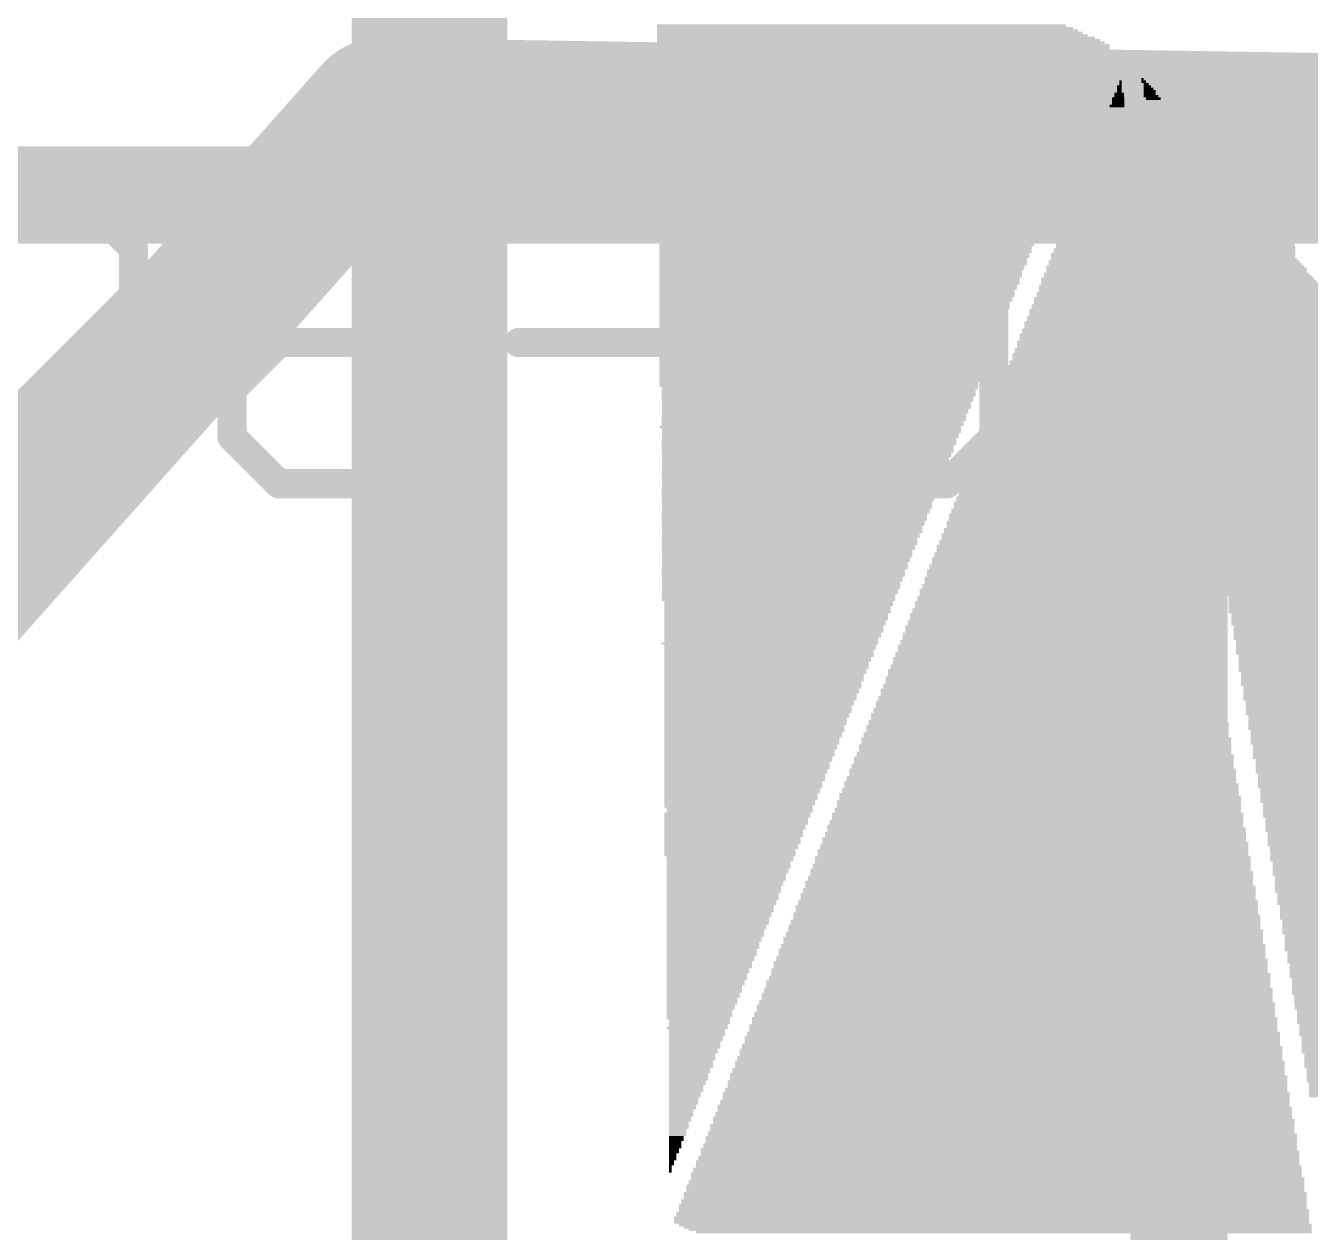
# Model space of a CAD drawing. Extents: x -7.5 to 53.1, y 33.1 to 75.6.
# Drawn here: x 5.169 to 8.522, y 51.822 to 54.972 of the extents above; entities that cross this region are included whole.
import ezdxf

# ---------------------------------------------------------------- set-up
doc = ezdxf.new("R2010")
doc.units = 0
for name, color, linetype in [('1', 22, 'CONTINUOUS'), ('16', 175, 'CONTINUOUS'), ('21', 251, 'CONTINUOUS'), ('22', 2, 'CONTINUOUS'), ('27', 253, 'CONTINUOUS'), ('39', 22, 'CONTINUOUS')]:
    doc.layers.add(name, color=color, linetype=linetype)

# ---------------------------------------------------------------- blocks, each defined once
blk = doc.blocks.new('RECT')
blk.add_solid([(-0.5, -0.5), (0.5, -0.5), (-0.5, 0.5), (0.5, 0.5)])

msp = doc.modelspace()

# ---------------------------------------------------------------- linework, layer by layer
at = {"layer": '1', "const_width": 0.4064}
msp.add_lwpolyline([(6.223, 58.293), (6.223, 51.435)], dxfattribs=at)
at = {"layer": '16', "const_width": 0.4064}
for points in [[(4.064, 52.451), (6.096, 54.737)], [(6.096, 54.737), (13.97, 54.61)]]:
    msp.add_lwpolyline(points, dxfattribs=at)
at = {"layer": '16', "const_width": 0.2032}
for points in [[(6.0976, 54.8386, 1), (6.0944, 54.6354)], [(6.1719, 54.6695, 1), (6.0201, 54.8045)]]:
    msp.add_lwpolyline(points, format="xyb", dxfattribs=at)
at = {"layer": '21', "const_width": 0.254}
for points in [[(8.179, 54.53), (1.379, 54.53)], [(11.279, 54.53), (8.179, 54.53)], [(8.179, 44.53), (8.179, 54.53)]]:
    msp.add_lwpolyline(points, dxfattribs=at)
at = {"layer": '21', "const_width": 0.127}
for points in [[(8.179, 54.5935, 1), (8.179, 54.4665)], [(8.2425, 54.53, 1), (8.1155, 54.53)], [(8.179, 54.4665, 1), (8.179, 54.5935)]]:
    msp.add_lwpolyline(points, format="xyb", dxfattribs=at)
at = {"layer": '27', "const_width": 0.0762}
for points in [[(5.3277, 54.5134), (5.082, 54.5134)], [(5.4506, 54.3906), (5.3277, 54.5134)], [(5.7075, 54.3906), (5.8304, 54.5134)], [(5.8304, 54.5134), (6.0762, 54.5134)], [(6.0762, 54.5134), (6.199, 54.3906)], [(7.2044, 54.3906), (7.3272, 54.5134)], [(7.3272, 54.5134), (7.573, 54.5134)], [(7.573, 54.5134), (7.6959, 54.3906)], [(8.0757, 54.5134), (7.9528, 54.3906)], [(8.3214, 54.5134), (8.0757, 54.5134)], [(8.4443, 54.3906), (8.3214, 54.5134)], [(5.4506, 54.2677), (5.4506, 54.3906)], [(5.7075, 54.2677), (5.7075, 54.3906)], [(6.199, 54.3906), (6.199, 54.2677)], [(7.2044, 53.8991), (7.2044, 54.3906)], [(7.2044, 53.8991), (7.6959, 54.3906)], [(7.6959, 54.3906), (7.6959, 53.8991)], [(8.4443, 54.2677), (8.4443, 54.3906)], [(4.9591, 53.7762), (5.4506, 54.2677)], [(5.8304, 54.1448), (5.7075, 54.2677)], [(6.199, 54.2677), (6.0762, 54.1448)], [(7.9528, 53.7762), (8.4443, 54.2677)], [(5.7075, 54.0219), (5.8304, 54.1448)], [(5.8304, 54.1448), (6.0762, 54.1448)], [(6.0762, 54.1448), (6.199, 54.0219)], [(6.456, 54.1448), (6.9474, 54.1448)], [(5.7075, 53.8991), (5.7075, 54.0219)], [(6.199, 54.0219), (6.199, 53.8991)], [(5.8304, 53.7762), (5.7075, 53.8991)], [(6.199, 53.8991), (6.0762, 53.7762)], [(7.3272, 53.7762), (7.2044, 53.8991)], [(7.6959, 53.8991), (7.573, 53.7762)], [(5.4506, 53.7762), (4.9591, 53.7762)], [(6.0762, 53.7762), (5.8304, 53.7762)], [(7.573, 53.7762), (7.3272, 53.7762)], [(8.4443, 53.7762), (7.9528, 53.7762)]]:
    msp.add_lwpolyline(points, dxfattribs=at)
at = {"layer": '27', "const_width": 0.0381}
for points in [[(5.3412, 54.5269, 1), (5.3143, 54.5)], [(5.3277, 54.4944, 1), (5.3277, 54.5325)], [(5.8304, 54.5325, 1), (5.8304, 54.4944)], [(5.8439, 54.5, 1), (5.8169, 54.5269)], [(6.0896, 54.5269, 1), (6.0627, 54.5)], [(6.0762, 54.4944, 1), (6.0762, 54.5325)], [(7.3272, 54.5325, 1), (7.3272, 54.4944)], [(7.3407, 54.5, 1), (7.3138, 54.5269)], [(7.5865, 54.5269, 1), (7.5595, 54.5)], [(7.573, 54.4944, 1), (7.573, 54.5325)], [(8.0757, 54.5325, 1), (8.0757, 54.4944)], [(8.0891, 54.5, 1), (8.0622, 54.5269)], [(8.3349, 54.5269, 1), (8.3079, 54.5)], [(8.3214, 54.4944, 1), (8.3214, 54.5325)], [(5.4697, 54.3906, 1), (5.4316, 54.3906)], [(5.4371, 54.3771, 1), (5.4641, 54.404)], [(5.7266, 54.3906, 1), (5.6885, 54.3906)], [(5.6941, 54.404, 1), (5.721, 54.3771)], [(6.2181, 54.3906, 1), (6.18, 54.3906)], [(6.1856, 54.3771, 1), (6.2125, 54.404)], [(7.2234, 54.3906, 1), (7.1853, 54.3906)], [(7.1909, 54.404, 1), (7.2178, 54.3771)], [(7.7149, 54.3906, 1), (7.6768, 54.3906)], [(7.7093, 54.3771, 1), (7.6824, 54.404)], [(7.6824, 54.3771, 1), (7.7093, 54.404)], [(7.9393, 54.404, 1), (7.9663, 54.3771)], [(8.4633, 54.3906, 1), (8.4252, 54.3906)], [(8.4308, 54.3771, 1), (8.4577, 54.404)], [(5.4316, 54.2677, 1), (5.4697, 54.2677)], [(5.4641, 54.2542, 1), (5.4371, 54.2812)], [(5.721, 54.2812, 1), (5.6941, 54.2542)], [(5.6885, 54.2677, 1), (5.7266, 54.2677)], [(6.18, 54.2677, 1), (6.2181, 54.2677)], [(6.2125, 54.2542, 1), (6.1856, 54.2812)], [(8.4252, 54.2677, 1), (8.4633, 54.2677)], [(8.4577, 54.2542, 1), (8.4308, 54.2812)], [(5.8304, 54.1639, 1), (5.8304, 54.1258)], [(5.8439, 54.1313, 1), (5.8169, 54.1583)], [(5.8169, 54.1313, 1), (5.8439, 54.1583)], [(6.0896, 54.1583, 1), (6.0627, 54.1313)], [(6.0627, 54.1583, 1), (6.0896, 54.1313)], [(6.0762, 54.1258, 1), (6.0762, 54.1639)], [(6.456, 54.1639, 1), (6.456, 54.1258)], [(6.9474, 54.1258, 1), (6.9474, 54.1639)], [(5.7266, 54.0219, 1), (5.6885, 54.0219)], [(5.6941, 54.0354, 1), (5.721, 54.0085)], [(6.2181, 54.0219, 1), (6.18, 54.0219)], [(6.1856, 54.0085, 1), (6.2125, 54.0354)], [(5.721, 53.9125, 1), (5.6941, 53.8856)], [(5.6885, 53.8991, 1), (5.7266, 53.8991)], [(6.18, 53.8991, 1), (6.2181, 53.8991)], [(6.2125, 53.8856, 1), (6.1856, 53.9125)], [(7.1853, 53.8991, 1), (7.2234, 53.8991)], [(7.2178, 53.9125, 1), (7.1909, 53.8856)], [(7.1909, 53.9125, 1), (7.2178, 53.8856)], [(7.6768, 53.8991, 1), (7.7149, 53.8991)], [(7.7093, 53.8856, 1), (7.6824, 53.9125)], [(5.4506, 53.7572, 1), (5.4506, 53.7953)], [(5.8304, 53.7953, 1), (5.8304, 53.7572)], [(5.8169, 53.7627, 1), (5.8439, 53.7897)], [(6.0627, 53.7897, 1), (6.0896, 53.7627)], [(6.0762, 53.7572, 1), (6.0762, 53.7953)], [(7.3272, 53.7953, 1), (7.3272, 53.7572)], [(7.3138, 53.7627, 1), (7.3407, 53.7897)], [(7.5595, 53.7897, 1), (7.5865, 53.7627)], [(7.573, 53.7572, 1), (7.573, 53.7953)], [(7.9528, 53.7953, 1), (7.9528, 53.7572)], [(7.9393, 53.7897, 1), (7.9663, 53.7627)], [(8.4443, 53.7572, 1), (8.4443, 53.7953)]]:
    msp.add_lwpolyline(points, format="xyb", dxfattribs=at)
at = {"layer": '39', "const_width": 0.254}
msp.add_lwpolyline([(1.279, 54.53), (11.179, 54.53)], dxfattribs=at)

# ---------------------------------------------------------------- block references
at = {"layer": '22', "yscale": 0.0064}
for p, xscale in [((7.3501, 54.9719), 1.0668), ((7.366, 54.9593), 1.0986), ((7.3723, 54.9529), 1.1113), ((7.3787, 54.9466), 1.124), ((7.3597, 54.9656), 1.0858), ((7.3882, 54.9402), 1.143), ((7.3946, 54.9338), 1.1557), ((7.4009, 54.9275), 1.1684), ((7.4073, 54.9212), 1.1811), ((7.4073, 54.9148), 1.1811), ((7.4073, 54.9085), 1.1811), ((7.4073, 54.9021), 1.1811), ((7.4041, 54.8957), 1.1747), ((7.4041, 54.8894), 1.1747), ((7.4041, 54.8831), 1.1747), ((7.4009, 54.8767), 1.1684), ((7.4009, 54.8704), 1.1684), ((7.3978, 54.864), 1.1621), ((7.3978, 54.8576), 1.1621), ((7.3978, 54.8513), 1.1621), ((7.3946, 54.845), 1.1557), ((7.3946, 54.8386), 1.1557), ((7.3914, 54.8323), 1.1494), ((7.3914, 54.8259), 1.1494), ((7.3914, 54.8195), 1.1494), ((7.3882, 54.8132), 1.143), ((8.0232, 54.8132), 0.0127), ((8.0264, 54.8259), 0.0064), ((8.0264, 54.8195), 0.0064), ((8.0836, 54.8323), 0.0064), ((8.0867, 54.8259), 0.0127), ((8.0962, 54.8132), 0.0191), ((8.0931, 54.8195), 0.0127), ((7.3882, 54.8069), 1.143), ((7.3819, 54.7814), 1.1303), ((7.3819, 54.7751), 1.1303), ((7.3851, 54.8005), 1.1367), ((7.3851, 54.7942), 1.1367), ((7.3851, 54.7878), 1.1367), ((8.0201, 54.7814), 0.0318), ((8.0201, 54.7751), 0.0318), ((8.0232, 54.7942), 0.0254), ((8.0232, 54.7878), 0.0254), ((8.0232, 54.8069), 0.0127), ((8.0232, 54.8005), 0.0127), ((8.0994, 54.8069), 0.0254), ((8.1026, 54.8005), 0.0318), ((8.1026, 54.7942), 0.0318), ((8.1058, 54.7878), 0.0381), ((8.1121, 54.7814), 0.0381), ((8.1153, 54.7751), 0.0445), ((7.3787, 54.7688), 1.124), ((7.3787, 54.7624), 1.124), ((7.3787, 54.7561), 1.124), ((7.3755, 54.7497), 1.1176), ((7.3755, 54.7433), 1.1176), ((8.0169, 54.7433), 0.0508), ((8.0169, 54.7624), 0.0381), ((8.0201, 54.7561), 0.0445), ((8.0201, 54.7497), 0.0445), ((8.0201, 54.7688), 0.0318), ((8.1248, 54.7497), 0.0635), ((8.1185, 54.7688), 0.0508), ((8.1217, 54.7624), 0.0571), ((8.1217, 54.7561), 0.0571), ((8.1312, 54.7433), 0.0635), ((7.3755, 54.737), 1.1176), ((7.3723, 54.7307), 1.1113), ((7.3723, 54.7243), 1.1113), ((7.3692, 54.718), 1.1049), ((7.3692, 54.7116), 1.1049), ((8.0137, 54.7116), 0.0699), ((8.0137, 54.7307), 0.0571), ((8.0137, 54.7243), 0.0571), ((8.0169, 54.718), 0.0635), ((8.0169, 54.737), 0.0508), ((8.1343, 54.737), 0.0699), ((8.1375, 54.7307), 0.0762), ((8.1407, 54.7243), 0.0825), ((8.1439, 54.718), 0.0889), ((8.1439, 54.7116), 0.0889), ((7.3692, 54.7052), 1.1049), ((7.366, 54.6989), 1.0986), ((7.366, 54.6926), 1.0986), ((7.3628, 54.6862), 1.0922), ((7.3628, 54.6799), 1.0922), ((7.3628, 54.6735), 1.0922), ((8.0105, 54.6799), 0.0889), ((8.0105, 54.6735), 0.0889), ((8.0105, 54.6989), 0.0762), ((8.0105, 54.6926), 0.0762), ((8.0105, 54.6862), 0.0762), ((8.0137, 54.7052), 0.0699), ((8.1471, 54.7052), 0.0953), ((8.1534, 54.6989), 0.0953), ((8.1566, 54.6926), 0.1016), ((8.1598, 54.6862), 0.108), ((8.1629, 54.6799), 0.1143), ((8.1661, 54.6735), 0.1207), ((7.3565, 54.6545), 1.0795), ((7.3565, 54.6481), 1.0795), ((7.3565, 54.6418), 1.0795), ((7.3597, 54.6671), 1.0858), ((7.3597, 54.6608), 1.0858), ((8.0042, 54.6481), 0.1016), ((8.0042, 54.6418), 0.1016), ((8.0074, 54.6671), 0.0953), ((8.0074, 54.6608), 0.0953), ((8.0074, 54.6545), 0.0953), ((8.1661, 54.6671), 0.1207), ((8.1724, 54.6608), 0.1207), ((8.1756, 54.6545), 0.127), ((8.182, 54.6418), 0.1397), ((8.1788, 54.6481), 0.1333), ((7.3533, 54.6354), 1.0732), ((7.3533, 54.629), 1.0732), ((7.3501, 54.6227), 1.0668), ((7.3501, 54.6164), 1.0668), ((7.3501, 54.61), 1.0668), ((8.001, 54.6164), 0.1207), ((8.001, 54.61), 0.1207), ((8.0042, 54.6354), 0.1143), ((8.0042, 54.629), 0.1143), ((8.0042, 54.6227), 0.1143), ((8.1852, 54.6354), 0.1461), ((8.1883, 54.629), 0.1524), ((8.1915, 54.6227), 0.1461), ((8.1947, 54.6164), 0.1524), ((8.1979, 54.61), 0.1588), ((7.3438, 54.5846), 1.0541), ((7.3438, 54.5783), 1.0541), ((7.347, 54.6037), 1.0605), ((7.347, 54.5973), 1.0605), ((7.347, 54.5909), 1.0605), ((7.9978, 54.5846), 0.1397), ((7.9978, 54.5783), 0.1397), ((8.001, 54.6037), 0.1333), ((8.001, 54.5973), 0.1333), ((8.001, 54.5909), 0.1333), ((8.2042, 54.5973), 0.1715), ((8.201, 54.6037), 0.1651), ((8.2074, 54.5909), 0.1778), ((8.2105, 54.5846), 0.1715), ((8.2137, 54.5783), 0.1778), ((7.3406, 54.5719), 1.0477), ((7.3374, 54.5465), 1.0414), ((7.3342, 54.5402), 1.0351), ((7.3438, 54.5656), 1.0414), ((7.3438, 54.5592), 1.0414), ((7.3406, 54.5528), 1.0351), ((7.9947, 54.5528), 0.1588), ((7.9947, 54.5465), 0.1588), ((7.9947, 54.5402), 0.1588), ((7.9978, 54.5656), 0.1524), ((7.9978, 54.5592), 0.1524), ((7.9978, 54.5719), 0.1397), ((8.2169, 54.5719), 0.1842), ((8.2264, 54.5528), 0.2032), ((8.2201, 54.5656), 0.1905), ((8.2233, 54.5592), 0.1968), ((8.2328, 54.5465), 0.2032), ((8.2328, 54.5402), 0.2032), ((7.3342, 54.5338), 1.0351), ((7.3342, 54.5275), 1.0351), ((7.3311, 54.5211), 1.0287), ((7.3311, 54.5147), 1.0287), ((7.3279, 54.5084), 1.0224), ((7.9915, 54.5211), 0.1778), ((7.9915, 54.5147), 0.1778), ((7.9915, 54.5084), 0.1778), ((7.9915, 54.5338), 0.1651), ((7.9915, 54.5275), 0.1651), ((8.2391, 54.5275), 0.2159), ((8.2423, 54.5211), 0.2223), ((8.236, 54.5338), 0.2096), ((8.2455, 54.5147), 0.2286), ((8.2518, 54.5084), 0.2286), ((7.3279, 54.5021), 1.0224), ((7.3279, 54.4957), 1.0224), ((7.3247, 54.4894), 1.016), ((7.3247, 54.483), 1.016), ((7.3247, 54.4766), 1.0033), ((7.9851, 54.4894), 0.1905), ((7.9883, 54.483), 0.1968), ((7.9883, 54.4766), 0.1968), ((7.9883, 54.5021), 0.1842), ((7.9883, 54.4957), 0.1842), ((8.2518, 54.5021), 0.2286), ((8.255, 54.4957), 0.235), ((8.2645, 54.4766), 0.254), ((8.2582, 54.4894), 0.2413), ((8.2614, 54.483), 0.2477), ((7.3216, 54.464), 1.0097), ((7.3184, 54.4576), 1.0033), ((7.3247, 54.4703), 1.0033), ((7.3216, 54.4513), 0.997), ((7.3184, 54.4449), 0.9906), ((7.982, 54.4576), 0.2096), ((7.9851, 54.4513), 0.2159), ((7.9851, 54.4449), 0.2159), ((7.9851, 54.4703), 0.2032), ((7.9851, 54.464), 0.2032), ((8.2709, 54.4703), 0.254), ((8.2741, 54.464), 0.2604), ((8.2741, 54.4576), 0.2604), ((8.2772, 54.4513), 0.2667), ((8.2804, 54.4449), 0.2731), ((7.3184, 54.4385), 0.9906), ((7.3184, 54.4322), 0.9906), ((7.3152, 54.4259), 0.9843), ((7.3152, 54.4195), 0.9843), ((7.3152, 54.4132), 0.9843), ((7.312, 54.4068), 0.9779), ((7.9788, 54.4068), 0.2413), ((7.9788, 54.4195), 0.2286), ((7.982, 54.4132), 0.235), ((7.982, 54.4385), 0.2223), ((7.982, 54.4322), 0.2223), ((7.982, 54.4259), 0.2223), ((8.2836, 54.4385), 0.2794), ((8.2899, 54.4322), 0.2794), ((8.2931, 54.4259), 0.2858), ((8.2963, 54.4195), 0.2921), ((8.2963, 54.4132), 0.2921), ((8.2995, 54.4068), 0.2984), ((7.312, 54.4004), 0.9779), ((7.3089, 54.3941), 0.9716), ((7.3089, 54.3878), 0.9716), ((7.3089, 54.3814), 0.9716), ((7.3057, 54.3751), 0.9652), ((7.9724, 54.3751), 0.254), ((7.9756, 54.3878), 0.2477), ((7.9756, 54.3814), 0.2477), ((7.9788, 54.4004), 0.2413), ((7.9788, 54.3941), 0.2413), ((8.3026, 54.4004), 0.3048), ((8.309, 54.3941), 0.3048), ((8.3122, 54.3878), 0.3112), ((8.3153, 54.3814), 0.3175), ((8.3153, 54.3751), 0.3175), ((7.2993, 54.3433), 0.9525), ((7.3057, 54.3687), 0.9652), ((7.3025, 54.3623), 0.9589), ((7.3025, 54.356), 0.9589), ((7.3025, 54.3497), 0.9589), ((7.9693, 54.3433), 0.2731), ((7.9724, 54.356), 0.2667), ((7.9724, 54.3497), 0.2667), ((7.9756, 54.3687), 0.2604), ((7.9756, 54.3623), 0.2604), ((8.3185, 54.3687), 0.3239), ((8.3217, 54.3623), 0.3302), ((8.328, 54.356), 0.3302), ((8.3312, 54.3497), 0.3366), ((8.3344, 54.3433), 0.3429), ((7.2993, 54.337), 0.9525), ((7.2961, 54.3306), 0.9462), ((7.2961, 54.3242), 0.9462), ((7.2961, 54.3179), 0.9462), ((7.293, 54.3116), 0.9398), ((7.293, 54.3052), 0.9398), ((7.9661, 54.3116), 0.2921), ((7.9661, 54.3052), 0.2921), ((7.9693, 54.3242), 0.2858), ((7.9693, 54.3179), 0.2858), ((7.9693, 54.337), 0.2731), ((7.9724, 54.3306), 0.2794), ((8.3407, 54.3242), 0.3556), ((8.3376, 54.337), 0.3493), ((8.3376, 54.3306), 0.3493), ((8.3534, 54.3052), 0.3683), ((8.3471, 54.3179), 0.3556), ((8.3503, 54.3116), 0.3619), ((7.2898, 54.2925), 0.9335), ((7.2898, 54.2861), 0.9335), ((7.293, 54.2989), 0.9398), ((7.2866, 54.2798), 0.9271), ((7.2866, 54.2735), 0.9271), ((7.9629, 54.2735), 0.3112), ((7.9661, 54.2925), 0.3048), ((7.9661, 54.2861), 0.3048), ((7.9661, 54.2798), 0.3048), ((7.9661, 54.2989), 0.2921), ((8.3566, 54.2989), 0.3747), ((8.3566, 54.2925), 0.3747), ((8.3598, 54.2861), 0.381), ((8.3661, 54.2798), 0.381), ((8.3693, 54.2735), 0.3874), ((7.2866, 54.2671), 0.9271), ((7.2835, 54.2608), 0.9208), ((7.2835, 54.2544), 0.9208), ((7.2803, 54.248), 0.9144), ((7.2803, 54.2417), 0.9144), ((7.9597, 54.2417), 0.3302), ((7.9597, 54.2608), 0.3175), ((7.9629, 54.2544), 0.3239), ((7.9629, 54.248), 0.3239), ((7.9629, 54.2671), 0.3112), ((8.3788, 54.2544), 0.4064), ((8.3788, 54.248), 0.4064), ((8.3725, 54.2671), 0.3937), ((8.3757, 54.2608), 0.4001), ((8.3852, 54.2417), 0.4064), ((7.2803, 54.2354), 0.9144), ((7.2771, 54.229), 0.9081), ((7.2771, 54.2227), 0.9081), ((7.2739, 54.2163), 0.9017), ((7.2739, 54.2099), 0.9017), ((7.9566, 54.2099), 0.3493), ((7.9597, 54.2163), 0.3429), ((7.9566, 54.229), 0.3366), ((7.9566, 54.2227), 0.3366), ((7.9597, 54.2354), 0.3302), ((8.401, 54.2099), 0.4382), ((8.3884, 54.2354), 0.4128), ((8.3915, 54.229), 0.4191), ((8.3947, 54.2227), 0.4254), ((8.3979, 54.2163), 0.4318), ((7.2739, 54.2036), 0.9017), ((7.2708, 54.1973), 0.8954), ((7.2708, 54.1909), 0.8954), ((7.2676, 54.1846), 0.889), ((7.2676, 54.1782), 0.889), ((7.2676, 54.1718), 0.889), ((7.9534, 54.1782), 0.3683), ((7.9534, 54.1718), 0.3683), ((7.9534, 54.1973), 0.3556), ((7.9534, 54.1909), 0.3556), ((7.9534, 54.1846), 0.3556), ((7.9566, 54.2036), 0.3493), ((8.4042, 54.2036), 0.4318), ((8.4074, 54.1973), 0.4382), ((8.4106, 54.1909), 0.4445), ((8.4138, 54.1846), 0.4509), ((8.4169, 54.1782), 0.4572), ((8.4201, 54.1718), 0.4636), ((7.2612, 54.1465), 0.8763), ((7.2612, 54.1401), 0.8763), ((7.2644, 54.1655), 0.8827), ((7.2644, 54.1592), 0.8827), ((7.2644, 54.1528), 0.8827), ((7.947, 54.1465), 0.381), ((7.9502, 54.1401), 0.3874), ((7.9502, 54.1655), 0.3747), ((7.9502, 54.1592), 0.3747), ((7.9502, 54.1528), 0.3747), ((8.4233, 54.1655), 0.4572), ((8.4265, 54.1592), 0.4636), ((8.4296, 54.1528), 0.4699), ((8.4328, 54.1465), 0.4763), ((8.436, 54.1401), 0.4826), ((7.2581, 54.1337), 0.87), ((7.2581, 54.1274), 0.87), ((7.2581, 54.1211), 0.87), ((7.2549, 54.1147), 0.8636), ((7.2549, 54.1084), 0.8636), ((7.9439, 54.1147), 0.4001), ((7.9439, 54.1084), 0.4001), ((7.947, 54.1274), 0.3937), ((7.947, 54.1211), 0.3937), ((7.9502, 54.1337), 0.3874), ((8.4391, 54.1337), 0.4889), ((8.4455, 54.1274), 0.4889), ((8.4455, 54.1211), 0.4889), ((8.4487, 54.1147), 0.4953), ((8.4519, 54.1084), 0.5017), ((7.2517, 54.102), 0.8573), ((7.2517, 54.0956), 0.8573), ((7.2517, 54.0893), 0.8573), ((7.2485, 54.083), 0.8509), ((7.2485, 54.0766), 0.8509), ((7.2454, 54.0703), 0.8446), ((7.9407, 54.083), 0.4191), ((7.9407, 54.0766), 0.4191), ((7.9407, 54.0703), 0.4191), ((7.9439, 54.0956), 0.4128), ((7.9439, 54.0893), 0.4128), ((7.947, 54.102), 0.4064), ((8.455, 54.102), 0.508), ((8.4582, 54.0956), 0.5143), ((8.4677, 54.083), 0.5207), ((8.4677, 54.0766), 0.5207), ((8.4709, 54.0703), 0.5271), ((8.4646, 54.0893), 0.5143), ((7.2454, 54.0639), 0.8446), ((7.2454, 54.0575), 0.8446), ((7.2422, 54.0512), 0.8382), ((7.2422, 54.0449), 0.8382), ((7.239, 54.0385), 0.8319), ((7.9375, 54.0512), 0.4382), ((7.9375, 54.0449), 0.4382), ((7.9375, 54.0385), 0.4382), ((7.9407, 54.0639), 0.4318), ((7.9407, 54.0575), 0.4318), ((8.4772, 54.0575), 0.5398), ((8.4741, 54.0639), 0.5334), ((8.4836, 54.0512), 0.5398), ((8.4868, 54.0449), 0.5461), ((8.4868, 54.0385), 0.5461), ((7.239, 54.0322), 0.8319), ((7.239, 54.0194), 0.8192), ((7.239, 54.0131), 0.8192), ((7.239, 54.0068), 0.8192), ((7.2422, 54.0258), 0.8255), ((7.9343, 54.0194), 0.4572), ((7.9343, 54.0131), 0.4572), ((7.9343, 54.0068), 0.4572), ((7.9375, 54.0258), 0.4509), ((7.9343, 54.0322), 0.4445), ((8.4931, 54.0258), 0.5588), ((8.4963, 54.0194), 0.5652), ((8.49, 54.0322), 0.5524), ((8.5027, 54.0131), 0.5652), ((8.5058, 54.0068), 0.5715), ((7.2358, 54.0004), 0.8128), ((7.2358, 53.9941), 0.8128), ((7.2327, 53.9877), 0.8065), ((7.2327, 53.9813), 0.8065), ((7.2327, 53.975), 0.8065), ((7.9312, 53.9877), 0.4763), ((7.9312, 53.9813), 0.4763), ((7.9312, 53.975), 0.4763), ((7.9312, 54.0004), 0.4636), ((7.9312, 53.9941), 0.4636), ((8.5153, 53.9813), 0.5906), ((8.509, 54.0004), 0.5778), ((8.509, 53.9941), 0.5778), ((8.5122, 53.9877), 0.5842), ((8.5217, 53.975), 0.5906), ((7.2295, 53.9687), 0.8001), ((7.2295, 53.9623), 0.8001), ((7.2263, 53.956), 0.7938), ((7.2263, 53.9496), 0.7938), ((7.2263, 53.9432), 0.7938), ((7.2231, 53.9369), 0.7874), ((7.9248, 53.9369), 0.5017), ((7.928, 53.9496), 0.4953), ((7.928, 53.9432), 0.4953), ((7.928, 53.9687), 0.4826), ((7.928, 53.9623), 0.4826), ((7.928, 53.956), 0.4826), ((8.5249, 53.9687), 0.5969), ((8.5281, 53.9623), 0.6033), ((8.5312, 53.956), 0.6096), ((8.5312, 53.9496), 0.6096), ((8.5344, 53.9432), 0.6159), ((8.5408, 53.9369), 0.6159), ((7.2168, 53.9242), 0.7874), ((7.2231, 53.9306), 0.7874), ((7.22, 53.9179), 0.7811), ((7.22, 53.9115), 0.7811), ((7.2168, 53.9052), 0.7747), ((7.9216, 53.9052), 0.5207), ((7.9216, 53.9179), 0.508), ((7.9248, 53.9115), 0.5143), ((7.9248, 53.9306), 0.5017), ((7.9248, 53.9242), 0.5017), ((8.5534, 53.9052), 0.6413), ((8.5439, 53.9306), 0.6223), ((8.5471, 53.9242), 0.6287), ((8.5503, 53.9179), 0.635), ((8.5503, 53.9115), 0.635), ((7.2136, 53.8925), 0.7684), ((7.2136, 53.8861), 0.7684), ((7.2136, 53.8798), 0.7684), ((7.2104, 53.8734), 0.762), ((7.2168, 53.8988), 0.7747), ((7.9184, 53.8734), 0.5398), ((7.9184, 53.8861), 0.5271), ((7.9184, 53.8798), 0.5271), ((7.9216, 53.8988), 0.5207), ((7.9216, 53.8925), 0.5207), ((8.5598, 53.8988), 0.6413), ((8.5693, 53.8798), 0.6604), ((8.5725, 53.8734), 0.6668), ((8.563, 53.8925), 0.6477), ((8.5662, 53.8861), 0.6541), ((7.2104, 53.8671), 0.762), ((7.2104, 53.8607), 0.762), ((7.2073, 53.8544), 0.7557), ((7.2073, 53.848), 0.7557), ((7.2041, 53.8417), 0.7493), ((7.2041, 53.8353), 0.7493), ((7.9121, 53.8417), 0.5524), ((7.9153, 53.8353), 0.5588), ((7.9153, 53.8544), 0.5461), ((7.9153, 53.848), 0.5461), ((7.9184, 53.8671), 0.5398), ((7.9184, 53.8607), 0.5398), ((8.5725, 53.8671), 0.6668), ((8.582, 53.8544), 0.6731), ((8.5915, 53.8353), 0.6922), ((8.5789, 53.8607), 0.6668), ((8.5852, 53.848), 0.6794), ((8.5884, 53.8417), 0.6858), ((7.2009, 53.8226), 0.7429), ((7.2009, 53.8163), 0.7429), ((7.1977, 53.8099), 0.7366), ((7.1977, 53.8036), 0.7366), ((7.2041, 53.829), 0.7493), ((7.9089, 53.8036), 0.5715), ((7.9121, 53.8226), 0.5652), ((7.9121, 53.8163), 0.5652), ((7.9121, 53.8099), 0.5652), ((7.9153, 53.829), 0.5588), ((8.5915, 53.829), 0.6922), ((8.5979, 53.8226), 0.6922), ((8.6074, 53.8036), 0.7112), ((8.6011, 53.8163), 0.6985), ((8.6043, 53.8099), 0.7049), ((7.1977, 53.7972), 0.7366), ((7.1914, 53.7782), 0.7239), ((7.1914, 53.7718), 0.7239), ((7.1946, 53.7909), 0.7303), ((7.1946, 53.7845), 0.7303), ((7.9058, 53.7718), 0.5906), ((7.9089, 53.7909), 0.5842), ((7.9089, 53.7845), 0.5842), ((7.9089, 53.7782), 0.5842), ((7.9121, 53.7972), 0.5778), ((8.6106, 53.7972), 0.7176), ((8.6138, 53.7909), 0.7239), ((8.617, 53.7845), 0.7176), ((8.6201, 53.7782), 0.7239), ((8.6233, 53.7718), 0.7303), ((7.1914, 53.7655), 0.7239), ((7.1882, 53.7591), 0.7176), ((7.1882, 53.7528), 0.7176), ((7.185, 53.7464), 0.7112), ((7.185, 53.7401), 0.7112), ((7.9026, 53.7401), 0.6096), ((7.9058, 53.7591), 0.6033), ((7.9058, 53.7528), 0.6033), ((7.9058, 53.7464), 0.6033), ((7.9058, 53.7655), 0.5906), ((8.6328, 53.7528), 0.7493), ((8.6265, 53.7655), 0.7366), ((8.6296, 53.7591), 0.7429), ((8.6392, 53.7464), 0.7493), ((8.6392, 53.7401), 0.7493), ((7.185, 53.7337), 0.7112), ((7.1819, 53.7274), 0.7049), ((7.1819, 53.721), 0.7049), ((7.1819, 53.7147), 0.7049), ((7.1787, 53.7083), 0.6985), ((7.1787, 53.702), 0.6985), ((7.8994, 53.7083), 0.6287), ((7.8994, 53.702), 0.6287), ((7.8994, 53.7274), 0.6159), ((7.9026, 53.721), 0.6223), ((7.9026, 53.7147), 0.6223), ((7.9026, 53.7337), 0.6096), ((8.6424, 53.7337), 0.7557), ((8.6455, 53.7274), 0.762), ((8.6487, 53.721), 0.7684), ((8.6519, 53.7147), 0.7747), ((8.6582, 53.7083), 0.7747), ((8.6582, 53.702), 0.7747), ((7.1755, 53.6956), 0.6922), ((7.1755, 53.6893), 0.6922), ((7.1755, 53.6829), 0.6922), ((7.1723, 53.6766), 0.6858), ((7.1723, 53.6702), 0.6858), ((7.8962, 53.6766), 0.6477), ((7.8962, 53.6702), 0.6477), ((7.8962, 53.6956), 0.635), ((7.8962, 53.6893), 0.635), ((7.8994, 53.6829), 0.6413), ((8.6677, 53.6829), 0.7938), ((8.6709, 53.6766), 0.8001), ((8.6614, 53.6956), 0.7811), ((8.6646, 53.6893), 0.7874), ((8.6773, 53.6702), 0.8001), ((7.1692, 53.6639), 0.6794), ((7.1692, 53.6575), 0.6794), ((7.1692, 53.6512), 0.6794), ((7.166, 53.6448), 0.6731), ((7.166, 53.6385), 0.6731), ((7.8931, 53.6448), 0.6668), ((7.8931, 53.6385), 0.6668), ((7.8931, 53.6575), 0.6541), ((7.8931, 53.6512), 0.6541), ((7.8962, 53.6639), 0.6477), ((8.6836, 53.6512), 0.8128), ((8.6868, 53.6448), 0.8192), ((8.69, 53.6385), 0.8255), ((8.6805, 53.6639), 0.8065), ((8.6805, 53.6575), 0.8065), ((7.1628, 53.6321), 0.6668), ((7.1628, 53.6258), 0.6668), ((7.1628, 53.6194), 0.6668), ((7.1596, 53.6131), 0.6604), ((7.1596, 53.6067), 0.6604), ((7.8867, 53.6131), 0.6794), ((7.8899, 53.6067), 0.6858), ((7.8899, 53.6258), 0.6731), ((7.8899, 53.6194), 0.6731), ((7.8931, 53.6321), 0.6668), ((8.6963, 53.6321), 0.8255), ((8.6995, 53.6258), 0.8319), ((8.7058, 53.6067), 0.8446), ((8.7027, 53.6194), 0.8382), ((8.7027, 53.6131), 0.8382), ((7.1533, 53.5813), 0.6477), ((7.1533, 53.575), 0.6477), ((7.1565, 53.6004), 0.6541), ((7.1565, 53.594), 0.6541), ((7.1565, 53.5877), 0.6541), ((7.1501, 53.5686), 0.6413), ((7.8835, 53.5813), 0.6985), ((7.8835, 53.575), 0.6985), ((7.8867, 53.5686), 0.7049), ((7.8867, 53.594), 0.6922), ((7.8867, 53.5877), 0.6922), ((7.8899, 53.6004), 0.6858), ((8.709, 53.6004), 0.8509), ((8.7122, 53.594), 0.8573), ((8.7217, 53.5813), 0.8636), ((8.7249, 53.575), 0.87), ((8.7249, 53.5686), 0.87), ((8.7186, 53.5877), 0.8573), ((7.1469, 53.5496), 0.635), ((7.1469, 53.5432), 0.635), ((7.1469, 53.5369), 0.635), ((7.1501, 53.5623), 0.6413), ((7.1501, 53.5559), 0.6413), ((7.8803, 53.5496), 0.7176), ((7.8803, 53.5432), 0.7176), ((7.8803, 53.5369), 0.7176), ((7.8835, 53.5623), 0.7112), ((7.8835, 53.5559), 0.7112), ((8.7281, 53.5623), 0.8763), ((8.7313, 53.5559), 0.8827), ((8.7439, 53.5369), 0.8954), ((8.7376, 53.5496), 0.8827), ((8.7408, 53.5432), 0.889), ((7.1438, 53.5305), 0.6287), ((7.1438, 53.5242), 0.6287), ((7.1406, 53.5178), 0.6223), ((7.1406, 53.5115), 0.6223), ((7.1406, 53.5051), 0.6223), ((7.8772, 53.5115), 0.7366), ((7.8772, 53.5051), 0.7366), ((7.8803, 53.5305), 0.7303), ((7.8803, 53.5242), 0.7303), ((7.8803, 53.5178), 0.7303), ((8.7439, 53.5305), 0.8954), ((8.7471, 53.5242), 0.9017), ((8.7535, 53.5178), 0.9017), ((8.7567, 53.5115), 0.9081), ((8.7598, 53.5051), 0.9144), ((7.1342, 53.4861), 0.6096), ((7.1342, 53.4797), 0.6096), ((7.1342, 53.4734), 0.6096), ((7.1374, 53.4988), 0.6159), ((7.1374, 53.4924), 0.6159), ((7.1342, 53.467), 0.5969), ((7.8708, 53.467), 0.762), ((7.874, 53.4797), 0.7557), ((7.874, 53.4734), 0.7557), ((7.874, 53.4988), 0.7429), ((7.8772, 53.4924), 0.7493), ((7.8772, 53.4861), 0.7493), ((8.763, 53.4988), 0.9208), ((8.7662, 53.4924), 0.9271), ((8.7662, 53.4861), 0.9271), ((8.7725, 53.4797), 0.9271), ((8.7757, 53.4734), 0.9335), ((8.7789, 53.467), 0.9398), ((7.1342, 53.4607), 0.5969), ((7.1311, 53.4543), 0.5906), ((7.1311, 53.448), 0.5906), ((7.1311, 53.4416), 0.5906), ((7.1279, 53.4353), 0.5842), ((7.8677, 53.4353), 0.7811), ((7.8708, 53.448), 0.7747), ((7.8708, 53.4416), 0.7747), ((7.8708, 53.4607), 0.762), ((7.874, 53.4543), 0.7684), ((8.782, 53.4607), 0.9462), ((8.7852, 53.4543), 0.9525), ((8.7852, 53.448), 0.9525), ((8.7884, 53.4416), 0.9589), ((8.7948, 53.4353), 0.9589), ((7.1215, 53.4035), 0.5715), ((7.1279, 53.4289), 0.5842), ((7.1279, 53.4226), 0.5842), ((7.1247, 53.4162), 0.5778), ((7.1247, 53.4099), 0.5778), ((7.8645, 53.4035), 0.8001), ((7.8677, 53.4162), 0.7938), ((7.8677, 53.4099), 0.7938), ((7.8677, 53.4289), 0.7811), ((7.8677, 53.4226), 0.7811), ((8.7979, 53.4289), 0.9652), ((8.8011, 53.4226), 0.9716), ((8.8043, 53.4162), 0.9779), ((8.8075, 53.4099), 0.9843), ((8.8106, 53.4035), 0.9779), ((7.1215, 53.3972), 0.5715), ((7.1215, 53.3908), 0.5715), ((7.1184, 53.3845), 0.5652), ((7.1184, 53.3781), 0.5652), ((7.1152, 53.3718), 0.5588), ((7.8613, 53.3845), 0.8065), ((7.8613, 53.3781), 0.8065), ((7.8645, 53.3718), 0.8128), ((7.8645, 53.3972), 0.8001), ((7.8645, 53.3908), 0.8001), ((8.8138, 53.3972), 0.9843), ((8.8201, 53.3845), 0.997), ((8.8233, 53.3781), 1.0033), ((8.8265, 53.3718), 1.0097), ((8.817, 53.3908), 0.9906), ((7.112, 53.3591), 0.5652), ((7.1088, 53.34), 0.5461), ((7.1088, 53.3337), 0.5461), ((7.1152, 53.3654), 0.5588), ((7.112, 53.3527), 0.5524), ((7.112, 53.3464), 0.5524), ((7.8581, 53.3337), 0.8382), ((7.8581, 53.3527), 0.8255), ((7.8581, 53.3464), 0.8255), ((7.8581, 53.34), 0.8255), ((7.8613, 53.3654), 0.8192), ((7.8613, 53.3591), 0.8192), ((8.836, 53.3527), 1.016), ((8.8392, 53.3464), 1.0224), ((8.8424, 53.34), 1.0287), ((8.8456, 53.3337), 1.0351), ((8.8297, 53.3654), 1.0033), ((8.8329, 53.3591), 1.0097), ((7.1088, 53.3273), 0.5461), ((7.1057, 53.321), 0.5398), ((7.1057, 53.3146), 0.5398), ((7.1025, 53.3083), 0.5334), ((7.1025, 53.3019), 0.5334), ((7.855, 53.3019), 0.8573), ((7.855, 53.321), 0.8446), ((7.855, 53.3146), 0.8446), ((7.855, 53.3083), 0.8446), ((7.8581, 53.3273), 0.8382), ((8.8519, 53.3273), 1.0351), ((8.8519, 53.321), 1.0351), ((8.8551, 53.3146), 1.0414), ((8.8582, 53.3083), 1.0477), ((8.8614, 53.3019), 1.0541), ((7.0993, 53.2892), 0.5271), ((7.0993, 53.2829), 0.5271), ((7.0961, 53.2765), 0.5207), ((7.0961, 53.2702), 0.5207), ((7.1025, 53.2956), 0.5334), ((7.8486, 53.2702), 0.87), ((7.8518, 53.2892), 0.8636), ((7.8518, 53.2829), 0.8636), ((7.8518, 53.2765), 0.8636), ((7.855, 53.2956), 0.8573), ((8.8646, 53.2956), 1.0605), ((8.8678, 53.2892), 1.0668), ((8.8741, 53.2829), 1.0668), ((8.8741, 53.2765), 1.0668), ((8.8773, 53.2702), 1.0732), ((7.0961, 53.2638), 0.5207), ((7.093, 53.2575), 0.5143), ((7.093, 53.2511), 0.5143), ((7.093, 53.2448), 0.5143), ((7.0898, 53.2384), 0.508), ((7.0898, 53.2321), 0.508), ((7.8454, 53.2384), 0.889), ((7.8454, 53.2321), 0.889), ((7.8486, 53.2511), 0.8827), ((7.8486, 53.2448), 0.8827), ((7.8518, 53.2638), 0.8763), ((7.8518, 53.2575), 0.8763), ((8.8805, 53.2638), 1.0795), ((8.8868, 53.2511), 1.0922), ((8.8837, 53.2575), 1.0858), ((8.8963, 53.2321), 1.0986), ((8.8932, 53.2448), 1.0922), ((8.8932, 53.2384), 1.0922), ((7.0866, 53.2257), 0.5017), ((7.0866, 53.2194), 0.5017), ((7.0866, 53.213), 0.5017), ((7.0834, 53.2067), 0.4953), ((7.0834, 53.2003), 0.4953), ((7.8422, 53.2067), 0.9081), ((7.8422, 53.2003), 0.9081), ((7.8454, 53.2194), 0.9017), ((7.8454, 53.213), 0.9017), ((7.8486, 53.2257), 0.8954), ((8.8995, 53.2257), 1.1049), ((8.9027, 53.2194), 1.1113), ((8.9059, 53.213), 1.1176), ((8.9122, 53.2067), 1.1176), ((8.9154, 53.2003), 1.124), ((7.0771, 53.1749), 0.4826), ((7.0771, 53.1686), 0.4826), ((7.0803, 53.194), 0.4889), ((7.0803, 53.1876), 0.4889), ((7.0803, 53.1813), 0.4889), ((7.8391, 53.1749), 0.9271), ((7.8391, 53.1686), 0.9271), ((7.8422, 53.1813), 0.9208), ((7.8391, 53.1876), 0.9144), ((7.8422, 53.194), 0.9081), ((8.9154, 53.194), 1.124), ((8.9186, 53.1876), 1.1303), ((8.9218, 53.1813), 1.1367), ((8.9249, 53.1749), 1.143), ((8.9313, 53.1686), 1.143), ((7.0739, 53.1622), 0.4763), ((7.0739, 53.1559), 0.4763), ((7.0739, 53.1495), 0.4763), ((7.0707, 53.1432), 0.4699), ((7.0707, 53.1368), 0.4699), ((7.8359, 53.1432), 0.9462), ((7.8359, 53.1368), 0.9462), ((7.8359, 53.1559), 0.9335), ((7.8391, 53.1495), 0.9398), ((7.8391, 53.1622), 0.9271), ((8.9345, 53.1622), 1.1494), ((8.9376, 53.1559), 1.1557), ((8.9376, 53.1495), 1.1557), ((8.9408, 53.1432), 1.1621), ((8.944, 53.1368), 1.1684), ((7.0707, 53.1305), 0.4699), ((7.0676, 53.1241), 0.4636), ((7.0676, 53.1178), 0.4636), ((7.0644, 53.1114), 0.4572), ((7.0644, 53.1051), 0.4572), ((7.0644, 53.0987), 0.4572), ((7.8327, 53.1114), 0.9652), ((7.8327, 53.1051), 0.9652), ((7.8327, 53.0987), 0.9652), ((7.8327, 53.1241), 0.9525), ((7.8327, 53.1178), 0.9525), ((7.8359, 53.1305), 0.9462), ((8.9503, 53.1305), 1.1684), ((8.9535, 53.1241), 1.1747), ((8.9567, 53.1178), 1.1811), ((8.9567, 53.1114), 1.1811), ((8.9599, 53.1051), 1.1875), ((8.963, 53.0987), 1.1938), ((7.0612, 53.0924), 0.4509), ((7.0612, 53.086), 0.4509), ((7.058, 53.0797), 0.4445), ((7.058, 53.0733), 0.4445), ((7.058, 53.067), 0.4445), ((7.8264, 53.0733), 0.9779), ((7.8296, 53.067), 0.9843), ((7.8296, 53.0924), 0.9716), ((7.8296, 53.086), 0.9716), ((7.8296, 53.0797), 0.9716), ((8.9694, 53.0924), 1.1938), ((8.9726, 53.086), 1.2002), ((8.9757, 53.0797), 1.2065), ((8.9789, 53.0733), 1.2128), ((8.9789, 53.067), 1.2128), ((7.0549, 53.0606), 0.4382), ((7.0549, 53.0543), 0.4382), ((7.0517, 53.0479), 0.4318), ((7.0517, 53.0416), 0.4318), ((7.0517, 53.0352), 0.4318), ((7.8232, 53.0416), 0.997), ((7.8232, 53.0352), 0.997), ((7.8264, 53.0606), 0.9906), ((7.8264, 53.0543), 0.9906), ((7.8264, 53.0479), 0.9906), ((8.9821, 53.0606), 1.2192), ((8.9884, 53.0543), 1.2192), ((8.9916, 53.0479), 1.2256), ((8.9948, 53.0416), 1.2319), ((8.998, 53.0352), 1.2383), ((7.0453, 53.0162), 0.4191), ((7.0453, 53.0098), 0.4191), ((7.0453, 53.0035), 0.4191), ((7.0485, 53.0289), 0.4254), ((7.0485, 53.0225), 0.4254), ((7.0422, 52.9971), 0.4128), ((7.8169, 52.9971), 1.0224), ((7.82, 53.0098), 1.016), ((7.82, 53.0035), 1.016), ((7.8232, 53.0289), 1.0097), ((7.8232, 53.0225), 1.0097), ((7.8232, 53.0162), 1.0097), ((9.0011, 53.0289), 1.2446), ((9.0011, 53.0225), 1.2446), ((9.0138, 53.0035), 1.2573), ((9.017, 52.9971), 1.2637), ((9.0075, 53.0162), 1.2446), ((9.0107, 53.0098), 1.251), ((7.0358, 52.9654), 0.4001), ((7.0422, 52.9908), 0.4128), ((7.0422, 52.9844), 0.4128), ((7.039, 52.9781), 0.4064), ((7.039, 52.9717), 0.4064), ((7.8137, 52.9654), 1.0414), ((7.8169, 52.9781), 1.0351), ((7.8169, 52.9717), 1.0351), ((7.82, 52.9908), 1.0287), ((7.82, 52.9844), 1.0287), ((9.0202, 52.9908), 1.27), ((9.0202, 52.9844), 1.27), ((9.0265, 52.9781), 1.27), ((9.0297, 52.9717), 1.2764), ((9.0329, 52.9654), 1.2827), ((7.0358, 52.959), 0.4001), ((7.0358, 52.9527), 0.4001), ((7.0326, 52.9463), 0.3937), ((7.0326, 52.94), 0.3937), ((7.0295, 52.9336), 0.3874), ((7.8137, 52.9463), 1.0541), ((7.8137, 52.94), 1.0541), ((7.8137, 52.9336), 1.0541), ((7.8169, 52.959), 1.0477), ((7.8169, 52.9527), 1.0477), ((9.0361, 52.959), 1.2891), ((9.0392, 52.9527), 1.2954), ((9.0424, 52.9463), 1.3017), ((9.0456, 52.94), 1.2954), ((9.0488, 52.9336), 1.3017), ((7.0231, 52.9019), 0.3747), ((7.0263, 52.9146), 0.381), ((7.0263, 52.9082), 0.381), ((7.0326, 52.9273), 0.381), ((7.0326, 52.9209), 0.381), ((7.8105, 52.9146), 1.0732), ((7.8105, 52.9082), 1.0732), ((7.8105, 52.9019), 1.0732), ((7.8105, 52.9273), 1.0605), ((7.8105, 52.9209), 1.0605), ((9.0519, 52.9273), 1.3081), ((9.0551, 52.9209), 1.3145), ((9.0583, 52.9146), 1.3208), ((9.0615, 52.9082), 1.3272), ((9.0678, 52.9019), 1.3272), ((7.0231, 52.8955), 0.3747), ((7.0231, 52.8892), 0.3747), ((7.0199, 52.8828), 0.3683), ((7.0199, 52.8765), 0.3683), ((7.0168, 52.8701), 0.3619), ((7.0168, 52.8638), 0.3619), ((7.8042, 52.8638), 1.0986), ((7.8073, 52.8765), 1.0922), ((7.8073, 52.8701), 1.0922), ((7.8042, 52.8828), 1.0858), ((7.8073, 52.8955), 1.0795), ((7.8073, 52.8892), 1.0795), ((9.0678, 52.8955), 1.3272), ((9.071, 52.8892), 1.3335), ((9.0773, 52.8765), 1.3462), ((9.0805, 52.8701), 1.3526), ((9.0742, 52.8828), 1.3398), ((9.0869, 52.8638), 1.3526), ((7.0104, 52.832), 0.3493), ((7.0168, 52.8574), 0.3619), ((7.0136, 52.8511), 0.3556), ((7.0136, 52.8447), 0.3556), ((7.0136, 52.8384), 0.3556), ((7.801, 52.832), 1.1176), ((7.801, 52.8511), 1.1049), ((7.801, 52.8447), 1.1049), ((7.8042, 52.8384), 1.1113), ((7.8042, 52.8574), 1.0986), ((9.0932, 52.8447), 1.3653), ((9.0869, 52.8574), 1.3526), ((9.09, 52.8511), 1.3589), ((9.0964, 52.8384), 1.3716), ((9.0996, 52.832), 1.378), ((7.0104, 52.8257), 0.3493), ((7.0072, 52.8193), 0.3429), ((7.0072, 52.813), 0.3429), ((7.0072, 52.8066), 0.3429), ((7.0072, 52.8003), 0.3302), ((7.7978, 52.8003), 1.1367), ((7.7978, 52.8193), 1.124), ((7.7978, 52.813), 1.124), ((7.7978, 52.8066), 1.124), ((7.801, 52.8257), 1.1176), ((9.1059, 52.8257), 1.378), ((9.1059, 52.8193), 1.378), ((9.1091, 52.813), 1.3843), ((9.1123, 52.8066), 1.3907), ((9.1154, 52.8003), 1.397), ((7.0072, 52.7939), 0.3302), ((7.0009, 52.7685), 0.3175), ((7.0041, 52.7876), 0.3239), ((7.0041, 52.7812), 0.3239), ((7.0041, 52.7749), 0.3239), ((7.7915, 52.7685), 1.1494), ((7.7946, 52.7812), 1.143), ((7.7946, 52.7749), 1.143), ((7.7978, 52.7939), 1.1367), ((7.7978, 52.7876), 1.1367), ((9.1186, 52.7939), 1.4034), ((9.1281, 52.7812), 1.4097), ((9.1281, 52.7749), 1.4097), ((9.1313, 52.7685), 1.4161), ((9.125, 52.7876), 1.4034), ((7.0009, 52.7622), 0.3175), ((6.9977, 52.7558), 0.3112), ((6.9977, 52.7495), 0.3112), ((6.9977, 52.7431), 0.3112), ((6.9945, 52.7368), 0.3048), ((6.9945, 52.7304), 0.3048), ((7.7883, 52.7368), 1.1684), ((7.7883, 52.7304), 1.1684), ((7.7915, 52.7495), 1.1621), ((7.7915, 52.7431), 1.1621), ((7.7946, 52.7622), 1.1557), ((7.7946, 52.7558), 1.1557), ((9.1345, 52.7622), 1.4224), ((9.1377, 52.7558), 1.4287), ((9.1504, 52.7368), 1.4415), ((9.1504, 52.7304), 1.4415), ((9.144, 52.7495), 1.4287), ((9.1472, 52.7431), 1.4351), ((6.9914, 52.7241), 0.2984), ((6.9914, 52.7177), 0.2984), ((6.9914, 52.7114), 0.2984), ((6.9882, 52.705), 0.2921), ((6.9882, 52.6987), 0.2921), ((7.7851, 52.705), 1.1875), ((7.7851, 52.6987), 1.1875), ((7.7883, 52.7177), 1.1811), ((7.7883, 52.7114), 1.1811), ((7.7915, 52.7241), 1.1747), ((9.1535, 52.7241), 1.4478), ((9.1567, 52.7177), 1.4542), ((9.1599, 52.7114), 1.4605), ((9.1662, 52.705), 1.4605), ((9.1694, 52.6987), 1.4668), ((6.985, 52.686), 0.2858), ((6.985, 52.6796), 0.2858), ((6.9818, 52.6733), 0.2794), ((6.9818, 52.6669), 0.2794), ((6.9882, 52.6923), 0.2921), ((7.7819, 52.6733), 1.2065), ((7.7819, 52.6669), 1.2065), ((7.7851, 52.686), 1.2002), ((7.7851, 52.6796), 1.2002), ((7.7851, 52.6923), 1.1875), ((9.1726, 52.6923), 1.4732), ((9.1726, 52.686), 1.4732), ((9.1758, 52.6796), 1.4796), ((9.1821, 52.6733), 1.4796), ((9.1853, 52.6669), 1.4859), ((6.9818, 52.6606), 0.2794), ((6.9787, 52.6542), 0.2731), ((6.9787, 52.6479), 0.2731), ((6.9755, 52.6415), 0.2667), ((6.9755, 52.6352), 0.2667), ((6.9755, 52.6288), 0.2667), ((7.7788, 52.6352), 1.2256), ((7.7788, 52.6288), 1.2256), ((7.7819, 52.6479), 1.2192), ((7.7819, 52.6415), 1.2192), ((7.7788, 52.6542), 1.2128), ((7.7819, 52.6606), 1.2065), ((9.1884, 52.6606), 1.4923), ((9.1916, 52.6542), 1.4986), ((9.1948, 52.6479), 1.505), ((9.1948, 52.6415), 1.505), ((9.2012, 52.6352), 1.505), ((9.2043, 52.6288), 1.5113), ((6.9723, 52.6225), 0.2604), ((6.9723, 52.6161), 0.2604), ((6.9691, 52.6098), 0.254), ((6.9691, 52.6034), 0.254), ((6.9691, 52.5971), 0.254), ((7.7756, 52.6034), 1.2446), ((7.7756, 52.5971), 1.2446), ((7.7756, 52.6225), 1.2319), ((7.7756, 52.6161), 1.2319), ((7.7788, 52.6098), 1.2383), ((9.2075, 52.6225), 1.5177), ((9.2107, 52.6161), 1.524), ((9.2139, 52.6098), 1.5304), ((9.2139, 52.6034), 1.5304), ((9.2202, 52.5971), 1.5304), ((6.9628, 52.578), 0.2413), ((6.9628, 52.5717), 0.2413), ((6.9628, 52.5653), 0.2413), ((6.966, 52.5907), 0.2477), ((6.966, 52.5844), 0.2477), ((7.7724, 52.5717), 1.2637), ((7.7724, 52.5653), 1.2637), ((7.7724, 52.5907), 1.251), ((7.7724, 52.5844), 1.251), ((7.7724, 52.578), 1.251), ((9.2234, 52.5907), 1.5367), ((9.2265, 52.5844), 1.5431), ((9.2297, 52.578), 1.5494), ((9.2329, 52.5717), 1.5557), ((9.2361, 52.5653), 1.5621), ((6.9596, 52.559), 0.235), ((6.9596, 52.5526), 0.235), ((6.9596, 52.5463), 0.235), ((6.9564, 52.5399), 0.2286), ((6.9564, 52.5336), 0.2286), ((7.7692, 52.5336), 1.2827), ((7.7661, 52.5399), 1.2764), ((7.7692, 52.559), 1.27), ((7.7692, 52.5526), 1.27), ((7.7692, 52.5463), 1.27), ((9.2361, 52.559), 1.5621), ((9.2424, 52.5526), 1.5621), ((9.2456, 52.5463), 1.5685), ((9.2488, 52.5399), 1.5748), ((9.252, 52.5336), 1.5812), ((6.9533, 52.5272), 0.2223), ((6.9533, 52.5209), 0.2223), ((6.9533, 52.5145), 0.2223), ((6.9469, 52.4955), 0.2096), ((6.9501, 52.5082), 0.2159), ((6.9501, 52.5018), 0.2159), ((7.7629, 52.5082), 1.2954), ((7.7629, 52.5018), 1.2954), ((7.7661, 52.4955), 1.3017), ((7.7661, 52.5272), 1.2891), ((7.7661, 52.5209), 1.2891), ((7.7661, 52.5145), 1.2891), ((9.2551, 52.5272), 1.5875), ((9.2583, 52.5209), 1.5812), ((9.2646, 52.5082), 1.5938), ((9.2678, 52.5018), 1.6002), ((9.271, 52.4955), 1.6066), ((9.2615, 52.5145), 1.5875), ((6.9469, 52.4891), 0.2096), ((6.9469, 52.4828), 0.2096), ((6.9437, 52.4764), 0.2032), ((6.9437, 52.4701), 0.2032), ((6.9405, 52.4637), 0.1968), ((7.7597, 52.4764), 1.3145), ((7.7597, 52.4701), 1.3145), ((7.7597, 52.4637), 1.3145), ((7.7629, 52.4891), 1.3081), ((7.7629, 52.4828), 1.3081), ((9.2742, 52.4891), 1.6129), ((9.2805, 52.4828), 1.6129), ((9.2805, 52.4764), 1.6129), ((9.2837, 52.4701), 1.6193), ((9.2869, 52.4637), 1.6256), ((6.9405, 52.4574), 0.1968), ((6.9405, 52.451), 0.1968), ((6.9342, 52.432), 0.1842), ((6.9374, 52.4447), 0.1905), ((6.9374, 52.4383), 0.1905), ((7.7565, 52.4447), 1.3335), ((7.7565, 52.4383), 1.3335), ((7.7565, 52.432), 1.3335), ((7.7597, 52.4574), 1.3272), ((7.7597, 52.451), 1.3272), ((9.2901, 52.4574), 1.632), ((9.2932, 52.451), 1.6383), ((9.2964, 52.4447), 1.6447), ((9.3027, 52.4383), 1.6447), ((9.3027, 52.432), 1.6447), ((6.9342, 52.4256), 0.1842), ((6.9342, 52.4193), 0.1842), ((6.931, 52.4129), 0.1778), ((6.931, 52.4066), 0.1778), ((6.9279, 52.4002), 0.1715), ((6.9279, 52.3939), 0.1715), ((7.7502, 52.3939), 1.3589), ((7.7534, 52.4129), 1.3526), ((7.7534, 52.4066), 1.3526), ((7.7534, 52.4002), 1.3526), ((7.7565, 52.4193), 1.3462), ((7.7534, 52.4256), 1.3398), ((9.3059, 52.4256), 1.651), ((9.3091, 52.4193), 1.6574), ((9.3123, 52.4129), 1.6637), ((9.3123, 52.4066), 1.6637), ((9.3123, 52.4002), 1.651), ((9.3091, 52.3939), 1.6447), ((6.9247, 52.3812), 0.1651), ((6.9279, 52.3875), 0.1715), ((6.9279, 52.3748), 0.1588), ((6.9279, 52.3685), 0.1588), ((6.9247, 52.3621), 0.1524), ((7.747, 52.3621), 1.378), ((7.7502, 52.3812), 1.3716), ((7.7502, 52.3748), 1.3716), ((7.7502, 52.3685), 1.3716), ((7.7502, 52.3875), 1.3589), ((9.3027, 52.3875), 1.632), ((9.2996, 52.3812), 1.6256), ((9.2964, 52.3748), 1.6193), ((9.2932, 52.3685), 1.6129), ((9.2932, 52.3621), 1.6002), ((6.9215, 52.3558), 0.1588), ((6.9215, 52.3494), 0.1461), ((6.9215, 52.3431), 0.1461), ((6.9215, 52.3367), 0.1461), ((6.9183, 52.3304), 0.1397), ((7.7438, 52.3304), 1.397), ((7.747, 52.3431), 1.3907), ((7.747, 52.3367), 1.3907), ((7.747, 52.3558), 1.378), ((7.747, 52.3494), 1.378), ((9.2869, 52.3494), 1.5875), ((9.2837, 52.3431), 1.5812), ((9.2805, 52.3367), 1.5748), ((9.2901, 52.3558), 1.5938), ((9.2774, 52.3304), 1.5557), ((6.9183, 52.324), 0.1397), ((6.9152, 52.3177), 0.1333), ((6.9152, 52.3113), 0.1333), ((6.9152, 52.305), 0.1333), ((6.912, 52.2986), 0.127), ((7.7407, 52.2986), 1.4161), ((7.7438, 52.305), 1.4097), ((7.7407, 52.3113), 1.4034), ((7.7438, 52.324), 1.397), ((7.7438, 52.3177), 1.397), ((9.2678, 52.3113), 1.5367), ((9.2646, 52.305), 1.5304), ((9.2742, 52.324), 1.5494), ((9.271, 52.3177), 1.5431), ((9.2615, 52.2986), 1.524), ((6.9056, 52.2669), 0.1143), ((6.9056, 52.2605), 0.1143), ((6.912, 52.2923), 0.127), ((6.9088, 52.2859), 0.1207), ((6.9088, 52.2796), 0.1207), ((6.9088, 52.2732), 0.1207), ((7.7375, 52.2669), 1.4351), ((7.7375, 52.2605), 1.4351), ((7.7375, 52.2796), 1.4224), ((7.7375, 52.2732), 1.4224), ((7.7407, 52.2923), 1.4161), ((7.7407, 52.2859), 1.4161), ((9.2583, 52.2923), 1.5177), ((9.2583, 52.2859), 1.505), ((9.2551, 52.2796), 1.4986), ((9.2456, 52.2669), 1.4796), ((9.2424, 52.2605), 1.4732), ((9.252, 52.2732), 1.4923), ((6.9056, 52.2542), 0.1143), ((6.9024, 52.2478), 0.108), ((6.9024, 52.2415), 0.108), ((6.8993, 52.2351), 0.1016), ((6.8993, 52.2288), 0.1016), ((7.7311, 52.2351), 1.4478), ((7.7343, 52.2288), 1.4542), ((7.7343, 52.2478), 1.4415), ((7.7343, 52.2415), 1.4415), ((7.7375, 52.2542), 1.4351), ((9.2393, 52.2542), 1.4668), ((9.2393, 52.2478), 1.4542), ((9.2361, 52.2415), 1.4478), ((9.2329, 52.2351), 1.4415), ((9.2297, 52.2288), 1.4351), ((6.8961, 52.2161), 0.0953), ((6.8961, 52.2097), 0.0953), ((6.8929, 52.2034), 0.0889), ((6.8929, 52.197), 0.0889), ((6.8993, 52.2224), 0.1016), ((7.728, 52.197), 1.4668), ((7.7311, 52.2161), 1.4605), ((7.7311, 52.2097), 1.4605), ((7.7311, 52.2034), 1.4605), ((7.7343, 52.2224), 1.4542), ((9.2265, 52.2224), 1.4287), ((9.2234, 52.2161), 1.4224), ((9.2202, 52.2097), 1.4034), ((9.217, 52.2034), 1.397), ((9.2139, 52.197), 1.3907), ((6.8929, 52.1907), 0.0889), ((6.8866, 52.1716), 0.0762), ((6.8866, 52.1653), 0.0762), ((6.8898, 52.1843), 0.0825), ((6.8898, 52.178), 0.0825), ((7.7248, 52.1653), 1.4859), ((7.728, 52.1843), 1.4796), ((7.728, 52.178), 1.4796), ((7.728, 52.1716), 1.4796), ((7.728, 52.1907), 1.4668), ((9.2107, 52.1907), 1.3843), ((9.2075, 52.1843), 1.378), ((9.2043, 52.178), 1.3716), ((6.8834, 52.1526), 0.0699), ((6.8834, 52.1462), 0.0699), ((6.8866, 52.1589), 0.0762), ((6.8802, 52.1399), 0.0635), ((6.8802, 52.1335), 0.0635), ((6.8802, 52.1272), 0.0635), ((7.7216, 52.1335), 1.505), ((7.7216, 52.1272), 1.505), ((7.7216, 52.1526), 1.4923), ((7.7248, 52.1462), 1.4986), ((7.7248, 52.1399), 1.4986), ((7.7248, 52.1589), 1.4859), ((6.8739, 52.1081), 0.0508), ((6.8739, 52.1018), 0.0508), ((6.8739, 52.0954), 0.0508), ((6.8771, 52.1208), 0.0571), ((6.8771, 52.1145), 0.0571), ((7.7184, 52.1018), 1.524), ((7.7184, 52.0954), 1.524), ((7.7184, 52.1208), 1.5113), ((7.7216, 52.1145), 1.5177), ((7.7216, 52.1081), 1.5177), ((6.8675, 52.07), 0.0381), ((6.8675, 52.0637), 0.0381), ((6.8707, 52.0891), 0.0445), ((6.8707, 52.0827), 0.0445), ((6.8707, 52.0764), 0.0445), ((7.7153, 52.07), 1.5431), ((7.7153, 52.0637), 1.5431), ((7.7153, 52.0827), 1.5304), ((7.7184, 52.0764), 1.5367), ((7.7184, 52.0891), 1.524), ((6.8643, 52.0573), 0.0318), ((6.8643, 52.051), 0.0318), ((6.8643, 52.0446), 0.0318), ((6.858, 52.0256), 0.0191), ((6.8612, 52.0383), 0.0254), ((6.8612, 52.0319), 0.0254), ((7.7089, 52.0383), 1.5557), ((7.7121, 52.0319), 1.5621), ((7.7121, 52.0256), 1.5621), ((7.7121, 52.051), 1.5494), ((7.7121, 52.0446), 1.5494), ((7.7153, 52.0573), 1.5431), ((6.858, 52.0192), 0.0191), ((6.858, 52.0129), 0.0191), ((6.8548, 52.0065), 0.0127), ((6.8548, 52.0002), 0.0127), ((6.8517, 51.9938), 0.0064), ((7.7057, 52.0065), 1.5748), ((7.7057, 52.0002), 1.5748), ((7.7089, 51.9938), 1.5812), ((7.7089, 52.0192), 1.5685), ((7.7089, 52.0129), 1.5685), ((6.8517, 51.9875), 0.0064), ((6.8517, 51.9811), 0.0064), ((7.7057, 51.9621), 1.6002), ((7.7026, 51.9748), 1.5938), ((7.7026, 51.9684), 1.5938), ((7.7057, 51.9875), 1.5875), ((7.7057, 51.9811), 1.5875), ((7.6994, 51.943), 1.6129), ((7.6994, 51.9367), 1.6129), ((7.6994, 51.9303), 1.6129), ((7.7026, 51.9557), 1.6066), ((7.7026, 51.9494), 1.6066), ((7.693, 51.8922), 1.6383), ((7.6962, 51.9049), 1.632), ((7.6962, 51.8986), 1.632), ((7.6994, 51.924), 1.6256), ((7.6994, 51.9176), 1.6256), ((7.6994, 51.9113), 1.6256), ((7.6899, 51.8605), 1.6574), ((7.693, 51.8732), 1.651), ((7.693, 51.8668), 1.651), ((7.693, 51.8859), 1.6383), ((7.6962, 51.8795), 1.6447), ((7.6899, 51.8541), 1.6574), ((7.6899, 51.8478), 1.6574), ((7.6994, 51.8414), 1.651), ((7.7057, 51.8351), 1.6383), ((7.7121, 51.8287), 1.6256), ((7.7216, 51.8224), 1.6066)]:
    msp.add_blockref('RECT', p, dxfattribs=dict(at, xscale=xscale))

doc.saveas('drawing.dxf')
